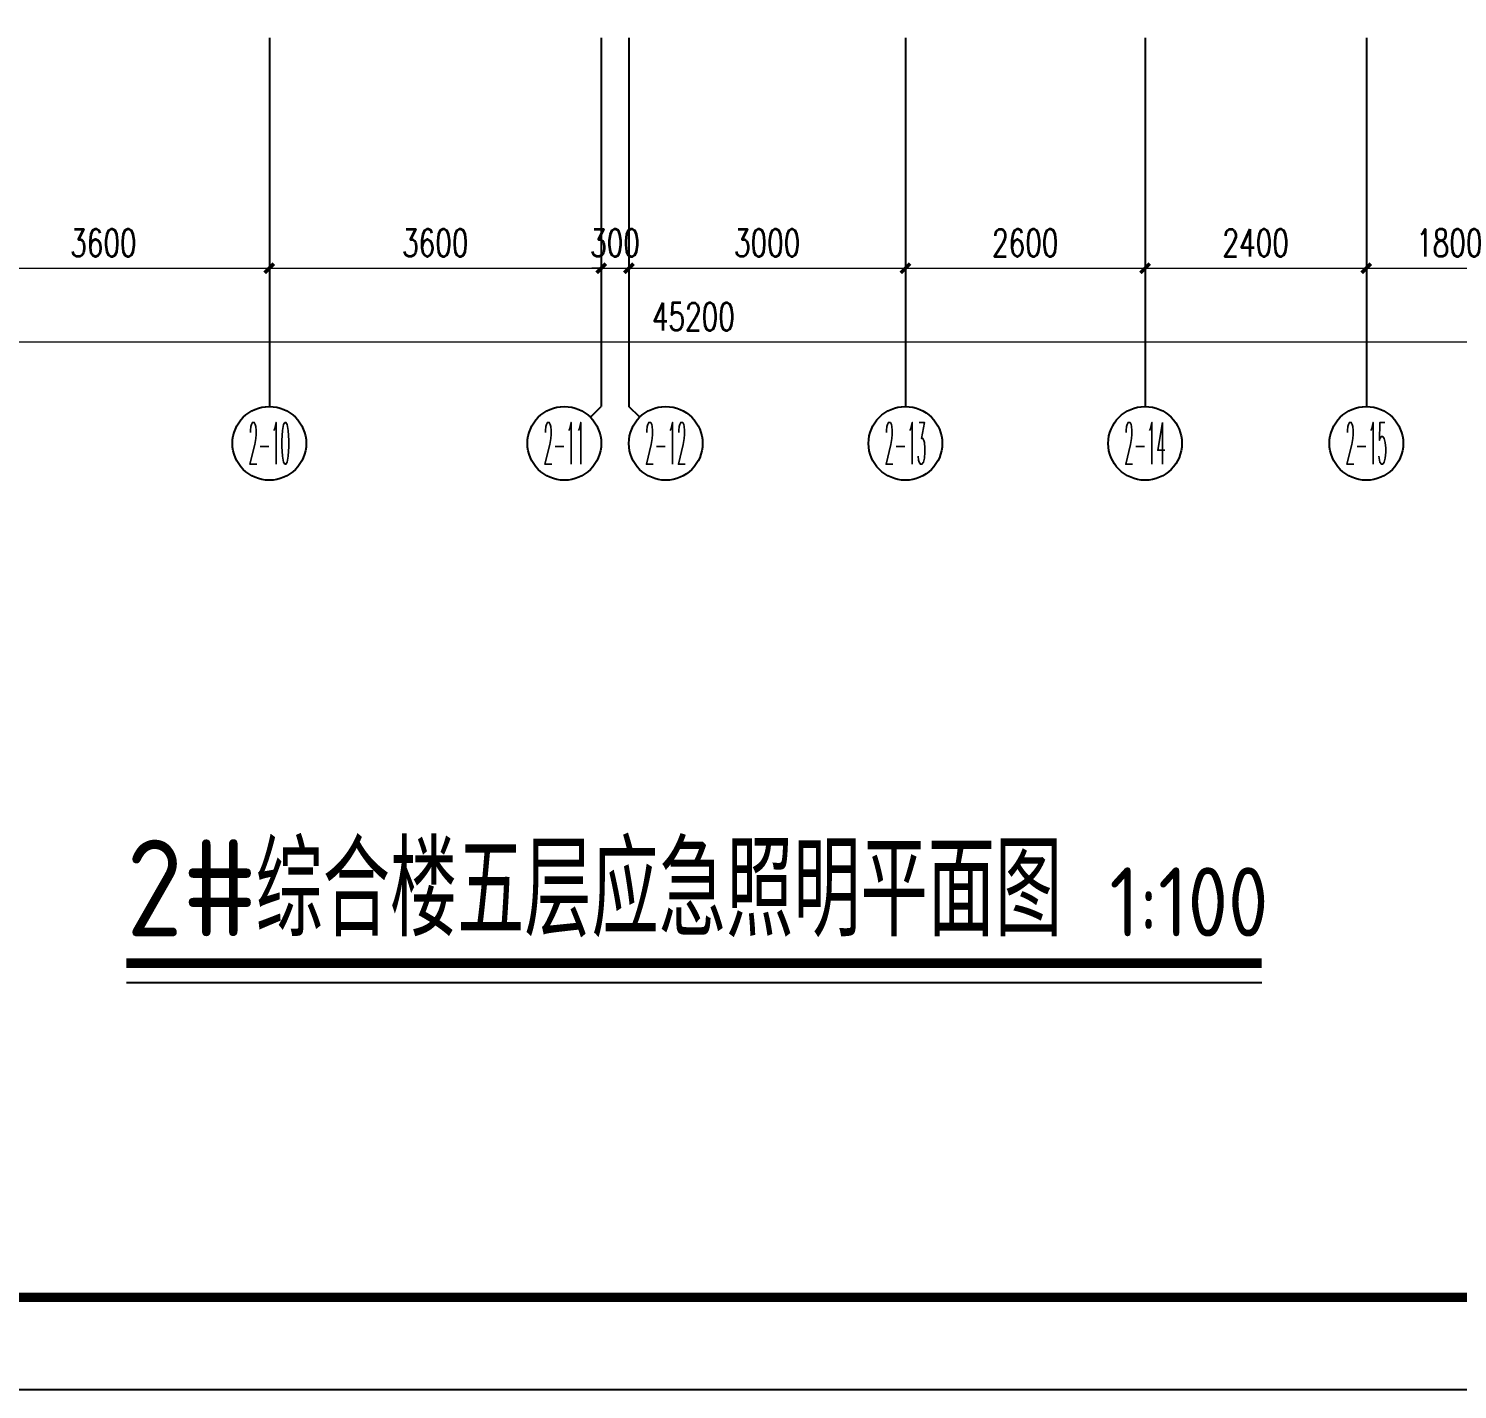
# Model space of a CAD drawing. Extents: x -9422388 to 15610651, y -1992469 to 953794.
# Drawn here: x -2565971 to -2550471, y -302584 to -287820 of the extents above; entities that cross this region are included whole.
import ezdxf
from ezdxf.enums import TextEntityAlignment as Align

# ---------------------------------------------------------------- set-up
doc = ezdxf.new("R2010")
doc.units = 0
doc.header["$LTSCALE"] = 1000
for name, color, linetype in [('A-ANNO-IDEN', 3, 'Continuous'), ('AXIS', 3, 'Continuous'), ('AXIS_TEXT', 7, 'Continuous'), ('PUB_TITLE', 4, 'Continuous')]:
    doc.layers.add(name, color=color, linetype=linetype)
doc.layers.add('建筑底图', color=8, linetype='Continuous', lineweight=5)
doc.styles.add('_TCH_AXIS', font='COMPLEX', dxfattribs={"bigfont": 'GBCBIG'})
doc.styles.add('_TCH_DIM_T3', font='SIMPLEX', dxfattribs={"width": 0.705882, "bigfont": 'GBCBIG'})
doc.styles.add('COMPLEX', font='COMPLEX')
doc.styles.get("Standard").update_dxf_attribs({"font": 'gbenor.shx', "bigfont": 'gbcbig.shx'})
doc.dimstyles.new('_TCH_ARCH&&100', dxfattribs={"dimtxt": 297.5, "dimasz": 100, "dimexe": 250, "dimexo": 300, "dimgap": 126.25, "dimtad": 1, "dimdec": 0, "dimzin": 0, "dimdsep": 46, "dimtxsty": '_TCH_DIM_T3', "dimblk": 'ARCHTICK', "dimcen": 0.09, "dimclrt": 7, "dimazin": 2, "dimtfac": 1, "dimtdec": 0, "dimtix": 1, "dimtmove": 2, "dimatfit": 3, "dimfxl": 0, "dimtolj": 1, "dimtzin": 0, "dimarcsym": 0})

# ---------------------------------------------------------------- blocks, each defined once
blk = doc.blocks.new('_ArchTick')
at = {"color": 0, "linetype": 'ByBlock', "const_width": 0.4}
blk.add_lwpolyline([(-0.5, -0.5), (0.5, 0.5)], dxfattribs=at)
blk = doc.blocks.new('*D692')
at = {"layer": 'AXIS', "color": 0, "lineweight": -2, "transparency": 16777216}
for p, q in [((1987630, -404975), (1987630, -408225)), ((2032830, -404975), (2032830, -408225)), ((1987630, -407975), (2032830, -407975))]:
    blk.add_line(p, q, dxfattribs=at)
at = {"layer": 'Defpoints', "color": 0, "transparency": 16777216}
for p in [(1987630, -404675), (2032830, -404675), (2032830, -407975)]:
    blk.add_point(p, dxfattribs=at)
at = {"layer": 'AXIS', "color": 0, "lineweight": -2, "transparency": 16777216, "xscale": 100, "yscale": 100, "zscale": 100, "rotation": 180}
blk.add_blockref('_ArchTick', (1987630, -407975), dxfattribs=at)
at = {"layer": 'AXIS', "color": 0, "lineweight": -2, "transparency": 16777216, "xscale": 100, "yscale": 100, "zscale": 100}
blk.add_blockref('_ArchTick', (2032830, -407975), dxfattribs=at)
at = {"layer": 'AXIS', "color": 7, "transparency": 16777216, "insert": (2010230, -407700), "char_height": 297.5, "attachment_point": 5, "style": '_TCH_DIM_T3'}
blk.add_mtext('\\A1;45200', dxfattribs=at)
blk = doc.blocks.new('*D727')
at = {"layer": 'AXIS', "color": 0, "lineweight": -2, "transparency": 16777216}
for p, q in [((2002030, -404975), (2002030, -407425)), ((2005630, -404975), (2005630, -407425)), ((2002030, -407175), (2005630, -407175))]:
    blk.add_line(p, q, dxfattribs=at)
at = {"layer": 'Defpoints', "color": 0, "transparency": 16777216}
for p in [(2002030, -404675), (2005630, -404675), (2005630, -407175)]:
    blk.add_point(p, dxfattribs=at)
at = {"layer": 'AXIS', "color": 0, "lineweight": -2, "transparency": 16777216, "xscale": 100, "yscale": 100, "zscale": 100, "rotation": 180}
blk.add_blockref('_ArchTick', (2002030, -407175), dxfattribs=at)
at = {"layer": 'AXIS', "color": 0, "lineweight": -2, "transparency": 16777216, "xscale": 100, "yscale": 100, "zscale": 100}
blk.add_blockref('_ArchTick', (2005630, -407175), dxfattribs=at)
at = {"layer": 'AXIS', "color": 7, "transparency": 16777216, "insert": (2003830, -406900), "char_height": 297.5, "attachment_point": 5, "style": '_TCH_DIM_T3'}
blk.add_mtext('\\A1;3600', dxfattribs=at)
blk = doc.blocks.new('*D728')
at = {"layer": 'AXIS', "color": 0, "lineweight": -2, "transparency": 16777216}
for p, q in [((2005630, -404975), (2005630, -407425)), ((2009230, -404975), (2009230, -407425)), ((2005630, -407175), (2009230, -407175))]:
    blk.add_line(p, q, dxfattribs=at)
at = {"layer": 'Defpoints', "color": 0, "transparency": 16777216}
for p in [(2005630, -404675), (2009230, -404675), (2009230, -407175)]:
    blk.add_point(p, dxfattribs=at)
at = {"layer": 'AXIS', "color": 0, "lineweight": -2, "transparency": 16777216, "xscale": 100, "yscale": 100, "zscale": 100, "rotation": 180}
blk.add_blockref('_ArchTick', (2005630, -407175), dxfattribs=at)
at = {"layer": 'AXIS', "color": 0, "lineweight": -2, "transparency": 16777216, "xscale": 100, "yscale": 100, "zscale": 100}
blk.add_blockref('_ArchTick', (2009230, -407175), dxfattribs=at)
at = {"layer": 'AXIS', "color": 7, "transparency": 16777216, "insert": (2007430, -406900), "char_height": 297.5, "attachment_point": 5, "style": '_TCH_DIM_T3'}
blk.add_mtext('\\A1;3600', dxfattribs=at)
blk = doc.blocks.new('*D729')
at = {"layer": 'AXIS', "color": 0, "lineweight": -2, "transparency": 16777216}
for p, q in [((2009230, -404975), (2009230, -407425)), ((2009530, -404975), (2009530, -407425)), ((2009230, -407175), (2009130, -407175)), ((2009230, -407175), (2009530, -407175)), ((2009530, -407175), (2009630, -407175))]:
    blk.add_line(p, q, dxfattribs=at)
at = {"layer": 'Defpoints', "color": 0, "transparency": 16777216}
for p in [(2009230, -404675), (2009530, -404675), (2009530, -407175)]:
    blk.add_point(p, dxfattribs=at)
at = {"layer": 'AXIS', "color": 0, "lineweight": -2, "transparency": 16777216, "xscale": 100, "yscale": 100, "zscale": 100}
blk.add_blockref('_ArchTick', (2009230, -407175), dxfattribs=at)
at = {"layer": 'AXIS', "color": 0, "lineweight": -2, "transparency": 16777216, "xscale": 100, "yscale": 100, "zscale": 100, "rotation": 180}
blk.add_blockref('_ArchTick', (2009530, -407175), dxfattribs=at)
at = {"layer": 'AXIS', "color": 7, "transparency": 16777216, "insert": (2009380, -406900), "char_height": 297.5, "attachment_point": 5, "style": '_TCH_DIM_T3'}
blk.add_mtext('\\A1;300', dxfattribs=at)
blk = doc.blocks.new('*D730')
at = {"layer": 'AXIS', "color": 0, "lineweight": -2, "transparency": 16777216}
for p, q in [((2009530, -404975), (2009530, -407425)), ((2012530, -404975), (2012530, -407425)), ((2009530, -407175), (2012530, -407175))]:
    blk.add_line(p, q, dxfattribs=at)
at = {"layer": 'Defpoints', "color": 0, "transparency": 16777216}
for p in [(2009530, -404675), (2012530, -404675), (2012530, -407175)]:
    blk.add_point(p, dxfattribs=at)
at = {"layer": 'AXIS', "color": 0, "lineweight": -2, "transparency": 16777216, "xscale": 100, "yscale": 100, "zscale": 100, "rotation": 180}
blk.add_blockref('_ArchTick', (2009530, -407175), dxfattribs=at)
at = {"layer": 'AXIS', "color": 0, "lineweight": -2, "transparency": 16777216, "xscale": 100, "yscale": 100, "zscale": 100}
blk.add_blockref('_ArchTick', (2012530, -407175), dxfattribs=at)
at = {"layer": 'AXIS', "color": 7, "transparency": 16777216, "insert": (2011030, -406900), "char_height": 297.5, "attachment_point": 5, "style": '_TCH_DIM_T3'}
blk.add_mtext('\\A1;3000', dxfattribs=at)
blk = doc.blocks.new('*D731')
at = {"layer": 'AXIS', "color": 0, "lineweight": -2, "transparency": 16777216}
for p, q in [((2012530, -404975), (2012530, -407425)), ((2015130, -404975), (2015130, -407425)), ((2012530, -407175), (2015130, -407175))]:
    blk.add_line(p, q, dxfattribs=at)
at = {"layer": 'Defpoints', "color": 0, "transparency": 16777216}
for p in [(2012530, -404675), (2015130, -404675), (2015130, -407175)]:
    blk.add_point(p, dxfattribs=at)
at = {"layer": 'AXIS', "color": 0, "lineweight": -2, "transparency": 16777216, "xscale": 100, "yscale": 100, "zscale": 100, "rotation": 180}
blk.add_blockref('_ArchTick', (2012530, -407175), dxfattribs=at)
at = {"layer": 'AXIS', "color": 0, "lineweight": -2, "transparency": 16777216, "xscale": 100, "yscale": 100, "zscale": 100}
blk.add_blockref('_ArchTick', (2015130, -407175), dxfattribs=at)
at = {"layer": 'AXIS', "color": 7, "transparency": 16777216, "insert": (2013830, -406900), "char_height": 297.5, "attachment_point": 5, "style": '_TCH_DIM_T3'}
blk.add_mtext('\\A1;2600', dxfattribs=at)
blk = doc.blocks.new('*D732')
at = {"layer": 'AXIS', "color": 0, "lineweight": -2, "transparency": 16777216}
for p, q in [((2015130, -404975), (2015130, -407425)), ((2017530, -404975), (2017530, -407425)), ((2015130, -407175), (2017530, -407175))]:
    blk.add_line(p, q, dxfattribs=at)
at = {"layer": 'Defpoints', "color": 0, "transparency": 16777216}
for p in [(2015130, -404675), (2017530, -404675), (2017530, -407175)]:
    blk.add_point(p, dxfattribs=at)
at = {"layer": 'AXIS', "color": 0, "lineweight": -2, "transparency": 16777216, "xscale": 100, "yscale": 100, "zscale": 100, "rotation": 180}
blk.add_blockref('_ArchTick', (2015130, -407175), dxfattribs=at)
at = {"layer": 'AXIS', "color": 0, "lineweight": -2, "transparency": 16777216, "xscale": 100, "yscale": 100, "zscale": 100}
blk.add_blockref('_ArchTick', (2017530, -407175), dxfattribs=at)
at = {"layer": 'AXIS', "color": 7, "transparency": 16777216, "insert": (2016330, -406900), "char_height": 297.5, "attachment_point": 5, "style": '_TCH_DIM_T3'}
blk.add_mtext('\\A1;2400', dxfattribs=at)
blk = doc.blocks.new('*D733')
at = {"layer": 'AXIS', "color": 0, "lineweight": -2, "transparency": 16777216}
for p, q in [((2017530, -404975), (2017530, -407425)), ((2019330, -404975), (2019330, -407425)), ((2017530, -407175), (2019330, -407175))]:
    blk.add_line(p, q, dxfattribs=at)
at = {"layer": 'Defpoints', "color": 0, "transparency": 16777216}
for p in [(2017530, -404675), (2019330, -404675), (2019330, -407175)]:
    blk.add_point(p, dxfattribs=at)
at = {"layer": 'AXIS', "color": 0, "lineweight": -2, "transparency": 16777216, "xscale": 100, "yscale": 100, "zscale": 100, "rotation": 180}
blk.add_blockref('_ArchTick', (2017530, -407175), dxfattribs=at)
at = {"layer": 'AXIS', "color": 0, "lineweight": -2, "transparency": 16777216, "xscale": 100, "yscale": 100, "zscale": 100}
blk.add_blockref('_ArchTick', (2019330, -407175), dxfattribs=at)
at = {"layer": 'AXIS', "color": 7, "transparency": 16777216, "insert": (2018430, -406900), "char_height": 297.5, "attachment_point": 5, "style": '_TCH_DIM_T3'}
blk.add_mtext('\\A1;1800', dxfattribs=at)
blk = doc.blocks.new('_AXISO')
at = {"color": 0}
blk.add_circle((0, 0), 0.5, dxfattribs=at)
at = {"layer": 'AXIS_TEXT', "color": 0, "style": 'COMPLEX', "width": 1.041667}
blk.add_attdef('A', text='', height=0.56, dxfattribs=at).set_placement((-0.25, -0.28), (0.25, -0.28), align=Align.FIT)
blk = doc.blocks.new('5555')
at = {"layer": 'AXIS', "color": 8}
for p, q in [((2005630.2, -404674.7), (2005630.2, -408674.7)), ((2009230.2, -404674.7), (2009230.2, -408674.7)), ((2009530.2, -404674.7), (2009530.2, -408674.7)), ((2012530.2, -404674.7), (2012530.2, -408674.7)), ((2015130.2, -404674.7), (2015130.2, -408674.7)), ((2017530.2, -404674.7), (2017530.2, -408674.7)), ((2009113, -408791.9), (2009230.2, -408674.7)), ((2009647.4, -408791.9), (2009530.2, -408674.7))]:
    blk.add_line(p, q, dxfattribs=at)
ref = blk.add_blockref('_AXISO', (2005630.2, -409074.7), dxfattribs=dict(at, xscale=800, yscale=800, zscale=800))
ref.add_attrib('A', '2-10', dxfattribs={"layer": 'AXIS_TEXT', "color": 8, "height": 452.55, "style": '_TCH_AXIS', "width": 0.28}).set_placement((2005403.9, -409301), (2005856.5, -409301), align=Align.FIT)
ref = blk.add_blockref('_AXISO', (2008830.2, -409074.7), dxfattribs=dict(at, xscale=800, yscale=800, zscale=800))
ref.add_attrib('A', '2-11', dxfattribs={"layer": 'AXIS_TEXT', "color": 8, "height": 452.55, "style": '_TCH_AXIS', "width": 0.3}).set_placement((2008603.9, -409301), (2009056.5, -409301), align=Align.FIT)
ref = blk.add_blockref('_AXISO', (2009930.2, -409074.7), dxfattribs=dict(at, xscale=800, yscale=800, zscale=800))
ref.add_attrib('A', '2-12', dxfattribs={"layer": 'AXIS_TEXT', "color": 8, "height": 452.55, "style": '_TCH_AXIS', "width": 0.28}).set_placement((2009703.9, -409301), (2010156.5, -409301), align=Align.FIT)
ref = blk.add_blockref('_AXISO', (2012530.2, -409074.7), dxfattribs=dict(at, xscale=800, yscale=800, zscale=800))
ref.add_attrib('A', '2-13', dxfattribs={"layer": 'AXIS_TEXT', "color": 8, "height": 452.55, "style": '_TCH_AXIS', "width": 0.28}).set_placement((2012303.9, -409301), (2012756.5, -409301), align=Align.FIT)
ref = blk.add_blockref('_AXISO', (2015130.2, -409074.7), dxfattribs=dict(at, xscale=800, yscale=800, zscale=800))
ref.add_attrib('A', '2-14', dxfattribs={"layer": 'AXIS_TEXT', "color": 8, "height": 452.55, "style": '_TCH_AXIS', "width": 0.272727}).set_placement((2014903.9, -409301), (2015356.5, -409301), align=Align.FIT)
ref = blk.add_blockref('_AXISO', (2017530.2, -409074.7), dxfattribs=dict(at, xscale=800, yscale=800, zscale=800))
ref.add_attrib('A', '2-15', dxfattribs={"layer": 'AXIS_TEXT', "color": 8, "height": 452.55, "style": '_TCH_AXIS', "width": 0.28}).set_placement((2017303.9, -409301), (2017756.5, -409301), align=Align.FIT)
for p1, p2, distance, picture, middle in [((1987630.2, -404674.7), (2032830.2, -404674.7), -3300, '*D692', (2010230.2, -407699.7)), ((2002030.2, -404674.7), (2005630.2, -404674.7), -2500, '*D727', (2003830.2, -406899.7)), ((2005630.2, -404674.7), (2009230.2, -404674.7), -2500, '*D728', (2007430.2, -406899.7)), ((2009230.2, -404674.7), (2009530.2, -404674.7), -2500, '*D729', (2009380.2, -406899.7)), ((2009530.2, -404674.7), (2012530.2, -404674.7), -2500, '*D730', (2011030.2, -406899.7)), ((2012530.2, -404674.7), (2015130.2, -404674.7), -2500, '*D731', (2013830.2, -406899.7)), ((2015130.2, -404674.7), (2017530.2, -404674.7), -2500, '*D732', (2016330.2, -406899.7)), ((2017530.2, -404674.7), (2019330.2, -404674.7), -2500, '*D733', (2018430.2, -406899.7))]:
    dim = blk.add_aligned_dim(p1=p1, p2=p2, distance=distance, dimstyle='_TCH_ARCH&&100', dxfattribs=at)
    dim.commit()
    dim.dimension.update_dxf_attribs({"geometry": picture, "text_midpoint": middle})

msp = doc.modelspace()

# ---------------------------------------------------------------- linework, layer by layer
at = {"layer": 'A-ANNO-IDEN', "const_width": 105}
msp.add_lwpolyline([(-2564908.92007, -297958.18359), (-2552593.85347, -297958.18359)], dxfattribs=at)
at = {"layer": 'A-ANNO-IDEN'}
msp.add_lwpolyline([(-2564908.92007, -298168.18359), (-2552593.85347, -298168.18359)], dxfattribs=at)
at = {"layer": 'PUB_TITLE'}
msp.add_lwpolyline([(-2597674.25692, -302583.96919), (-2513574.25692, -302583.96919), (-2513574.25692, -243183.96919), (-2597674.25692, -243183.96919)], close=True, dxfattribs=at)
at = {"layer": 'PUB_TITLE', "const_width": 100}
msp.add_lwpolyline([(-2595174.25692, -301583.96919), (-2514574.25692, -301583.96919), (-2514574.25692, -244183.96919), (-2595174.25692, -244183.96919)], close=True, dxfattribs=at)

# ---------------------------------------------------------------- block references
at = {"layer": '建筑底图', "color": 8}
msp.add_blockref('5555', (-4568988.93389, 116754.67219), dxfattribs=at)

# ---------------------------------------------------------------- texts
at = {"layer": 'A-ANNO-IDEN', "color": 7}
for s, height, p in [('2#', 1050, (-2564908.92007, -297669.9921)), ('综合楼五层应急照明平面图', 1012.7659574, (-2563508.92007, -297669.9921)), ('1:100', 750, (-2554244.3456, -297669.9921))]:
    msp.add_text(s, height=height, dxfattribs=at).set_placement(p)

doc.saveas('drawing.dxf')
